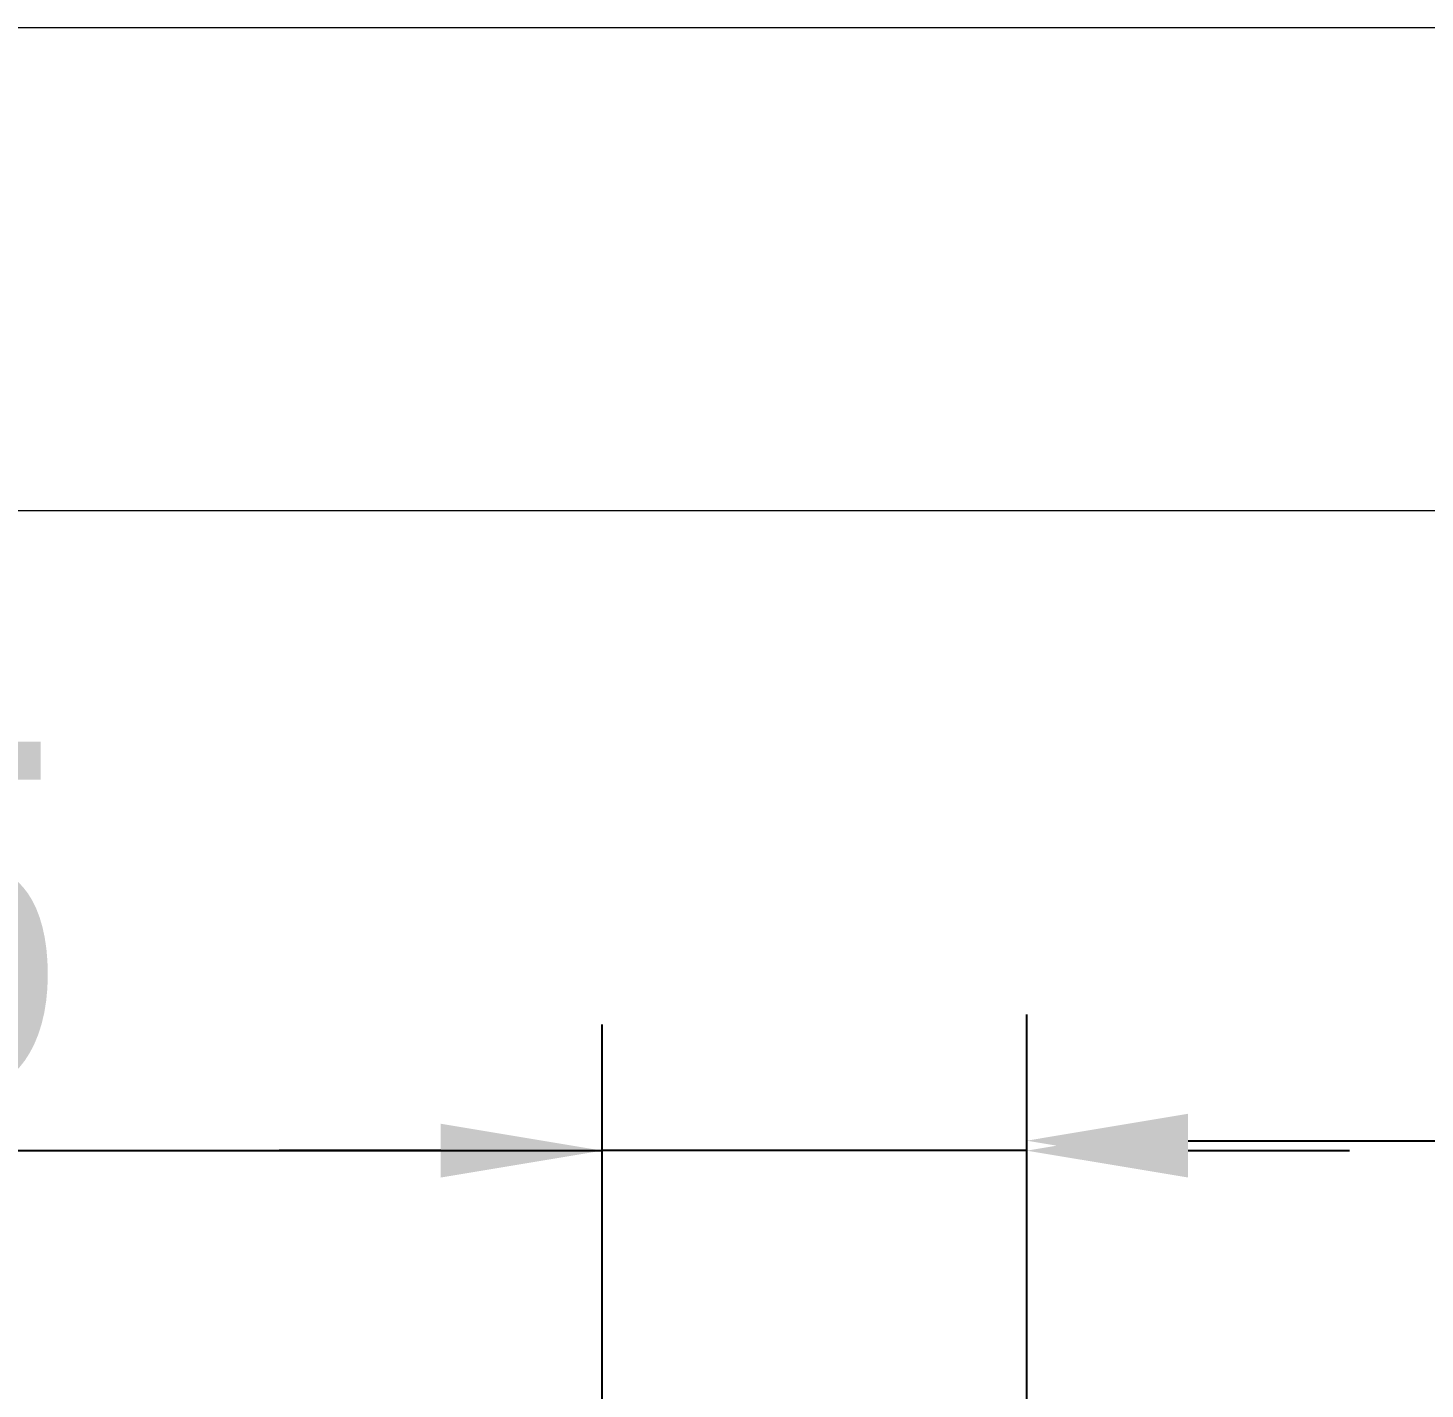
# Model space of a CAD drawing. Header units: millimetres. Extents: x -2601 to 21461, y 11492 to 21077.
# Drawn here: x 15561.5 to 15907.6, y 16524.7 to 16861.9 of the extents above; entities that cross this region are included whole.
import ezdxf

# ---------------------------------------------------------------- set-up
doc = ezdxf.new("R2010")
doc.units = ezdxf.units.MM
doc.header["$PDSIZE"] = -1
doc.styles.get("Standard").update_dxf_attribs({"font": ''})
doc.styles.get('Standard').set_extended_font_data('HYSWLongFangSong')
doc.dimstyles.new('ISO-25', dxfattribs={"dimscale": 25, "dimtxt": 3.5, "dimasz": 1.6, "dimexe": 1.25, "dimexo": 0.625, "dimtad": 1, "dimdec": 0, "dimzin": 9, "dimdsep": 46, "dimtxsty": 'Standard', "dimcen": 2.5, "dimadec": 0, "dimazin": 2, "dimtfac": 1, "dimtdec": 0, "dimtofl": 0, "dimtmove": 0, "dimatfit": 3, "dimfxl": 1, "dimarcsym": 0})

# ---------------------------------------------------------------- blocks, each defined once
blk = doc.blocks.new('*D81')
at = {"color": 0, "lineweight": -2}
for p, q in [((15808.94, 16324.78), (15808.94, 16617.48)), ((16558.94, 16324.78), (16558.94, 16617.48)), ((15848.94, 16586.23), (16518.94, 16586.23))]:
    blk.add_line(p, q, dxfattribs=at)
at = {"color": 0}
for points in [[(15848.94, 16592.9), (15848.94, 16579.57), (15808.94, 16586.23)], [(16518.94, 16592.9), (16518.94, 16579.57), (16558.94, 16586.23)]]:
    blk.add_solid(points, dxfattribs=at)
at = {"layer": 'Defpoints', "color": 0}
for p in [(16558.94, 16586.23), (15808.94, 16309.15), (16558.94, 16309.15)]:
    blk.add_point(p, dxfattribs=at)
at = {"color": 0, "insert": (16183.94, 16645.61), "char_height": 87.5, "attachment_point": 5}
blk.add_mtext('750', dxfattribs=at)
blk = doc.blocks.new('*D84')
at = {"color": 0, "lineweight": -2}
for p, q in [((15703.74, 16253.28), (15703.74, 16615.01)), ((15808.94, 16324.78), (15808.94, 16615.01)), ((15433.42, 16583.76), (15703.74, 16583.76)), ((15663.74, 16583.76), (15623.74, 16583.76)), ((15808.94, 16583.76), (15703.74, 16583.76)), ((15848.94, 16583.76), (15888.94, 16583.76))]:
    blk.add_line(p, q, dxfattribs=at)
at = {"color": 0}
for points in [[(15663.74, 16590.43), (15663.74, 16577.1), (15703.74, 16583.76)], [(15848.94, 16590.43), (15848.94, 16577.1), (15808.94, 16583.76)]]:
    blk.add_solid(points, dxfattribs=at)
at = {"layer": 'Defpoints', "color": 0}
for p in [(15703.74, 16583.76), (15808.94, 16309.15), (15703.74, 16237.66)]:
    blk.add_point(p, dxfattribs=at)
at = {"color": 0, "insert": (15504.79, 16643.14), "char_height": 87.5, "attachment_point": 5}
blk.add_mtext('105', dxfattribs=at)

msp = doc.modelspace()

# ---------------------------------------------------------------- linework, layer by layer
at = {"color": 0, "linetype": 'Continuous', "lineweight": 0}
msp.add_line((21461.33, 16861.91), (14356.8, 16861.91), dxfattribs=at)
at = {"color": 0, "linetype": 'Continuous', "lineweight": 15}
msp.add_line((21341.72, 16742.31), (14476.4, 16742.31), dxfattribs=at)

# ---------------------------------------------------------------- dimensions: what is measured, and where the dimension line sits
dim = msp.add_linear_dim(base=(16558.94, 16586.23), p1=(15808.94, 16309.15), p2=(16558.94, 16309.15), dimstyle='ISO-25')
dim.commit()
dim.dimension.update_dxf_attribs({"geometry": '*D81', "text_midpoint": (16183.94, 16645.61)})
dim = msp.add_linear_dim(base=(15703.74, 16583.76), p1=(15808.94, 16309.15), p2=(15703.74, 16237.66), dimstyle='ISO-25', override={"dimtmove": 1})
dim.commit()
dim.dimension.update_dxf_attribs({"geometry": '*D84', "text_midpoint": (15504.79, 16583.76), "dimtype": 160})

doc.saveas('drawing.dxf')
